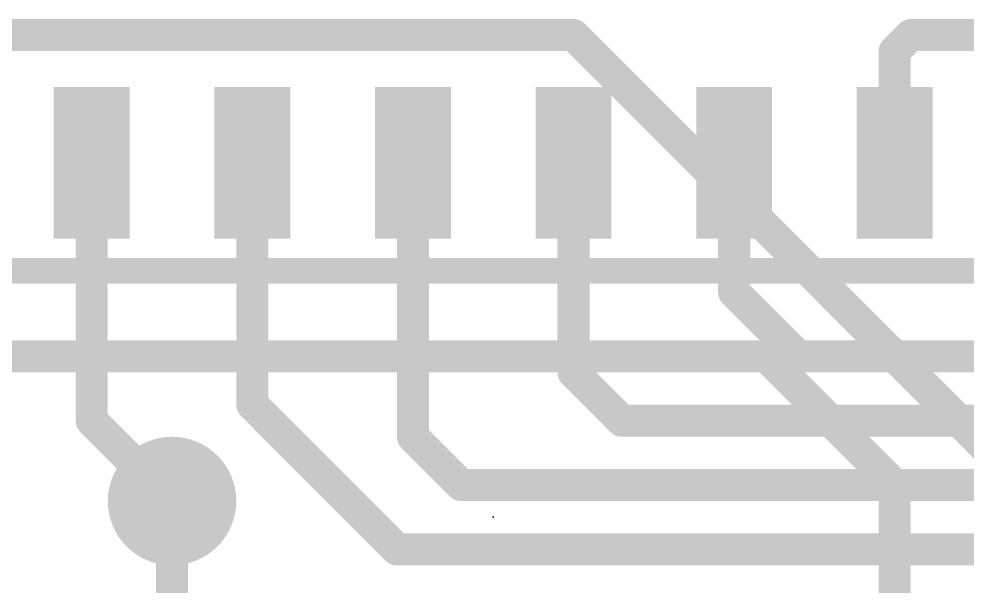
# Model space of a CAD drawing. Extents: x -27 to 80, y -18 to 25.
# Drawn here: x 19.11 to 26.61, y 14.7 to 19.18 of the extents above; entities that cross this region are included whole.
import ezdxf

# ---------------------------------------------------------------- set-up
doc = ezdxf.new("R2010")
doc.units = 0
for name, color, linetype in [('1', 12, 'CONTINUOUS'), ('16', 132, 'CONTINUOUS'), ('18', 110, 'CONTINUOUS'), ('21', 41, 'CONTINUOUS'), ('23', 53, 'CONTINUOUS'), ('51', 53, 'CONTINUOUS')]:
    doc.layers.add(name, color=color, linetype=linetype)

# ---------------------------------------------------------------- blocks, each defined once
blk = doc.blocks.new('RECT')
blk.add_solid([(-0.5, -0.5), (0.5, -0.5), (-0.5, 0.5), (0.5, 0.5)])
blk = doc.blocks.new('ROUNDV')
at = {"const_width": 0.5}
blk.add_lwpolyline([(0, -0.25, 1), (0, 0.25, 1), (0, -0.25)], format="xyb", dxfattribs=at)

msp = doc.modelspace()

# ---------------------------------------------------------------- linework, layer by layer
at = {"layer": '1', "const_width": 0.254}
for points in [[(26.035, 18.923), (26.162, 19.05)], [(26.162, 19.05), (27.94, 19.05)], [(26.035, 18.04), (26.035, 18.923)], [(19.685, 18.04), (19.685, 16.002)], [(20.955, 16.129), (20.955, 18.04)], [(22.225, 15.875), (22.225, 18.04)], [(23.495, 16.383), (23.495, 18.04)], [(24.765, 18.04), (24.765, 17.018)], [(24.765, 17.018), (25.273, 16.51)], [(25.273, 16.51), (27.94, 16.51)], [(23.495, 16.383), (23.876, 16.002)], [(20.955, 16.129), (22.098, 14.986)], [(19.685, 16.002), (20.32, 15.367)], [(23.876, 16.002), (28.448, 16.002)], [(22.225, 15.875), (22.606, 15.494)], [(22.606, 15.494), (35.306, 15.494)], [(22.098, 14.986), (34.671, 14.986)]]:
    msp.add_lwpolyline(points, dxfattribs=at)
at = {"layer": '1', "const_width": 0.127}
for points in [[(26.162, 19.1135, 1), (26.162, 18.9865)], [(26.2069, 19.0051, 1), (26.1171, 19.0949)], [(26.0985, 18.923, 1), (25.9715, 18.923)], [(25.9901, 18.9679, 1), (26.0799, 18.8781)], [(19.7485, 18.04, 1), (19.6215, 18.04)], [(21.0185, 18.04, 1), (20.8915, 18.04)], [(22.2885, 18.04, 1), (22.1615, 18.04)], [(23.5585, 18.04, 1), (23.4315, 18.04)], [(24.8285, 18.04, 1), (24.7015, 18.04)], [(25.9715, 18.04, 1), (26.0985, 18.04)], [(24.8099, 17.0629, 1), (24.7201, 16.9731)], [(24.7015, 17.018, 1), (24.8285, 17.018)], [(25.273, 16.5735, 1), (25.273, 16.4465)], [(25.2281, 16.4651, 1), (25.3179, 16.5549)], [(23.5399, 16.4279, 1), (23.4501, 16.3381)], [(23.4315, 16.383, 1), (23.5585, 16.383)], [(20.9999, 16.1739, 1), (20.9101, 16.0841)], [(19.7299, 16.0469, 1), (19.6401, 15.9571)], [(20.8915, 16.129, 1), (21.0185, 16.129)], [(23.876, 16.0655, 1), (23.876, 15.9385)], [(19.6215, 16.002, 1), (19.7485, 16.002)], [(23.8311, 15.9571, 1), (23.9209, 16.0469)], [(22.2699, 15.9199, 1), (22.1801, 15.8301)], [(22.1615, 15.875, 1), (22.2885, 15.875)], [(22.606, 15.5575, 1), (22.606, 15.4305)], [(22.5611, 15.4491, 1), (22.6509, 15.5389)], [(20.2751, 15.3221, 1), (20.3649, 15.4119)], [(22.098, 15.0495, 1), (22.098, 14.9225)], [(22.0531, 14.9411, 1), (22.1429, 15.0309)]]:
    msp.add_lwpolyline(points, format="xyb", dxfattribs=at)
at = {"layer": '16', "const_width": 0.254}
for points in [[(23.495, 19.05), (17.78, 19.05)], [(23.495, 19.05), (27.305, 15.24)], [(18.415, 16.51), (25.019, 16.51)], [(25.019, 16.51), (26.035, 15.494)], [(26.035, 15.494), (26.035, 13.97)], [(20.32, 15.367), (20.32, 13.97)]]:
    msp.add_lwpolyline(points, dxfattribs=at)
at = {"layer": '16', "const_width": 0.127}
for points in [[(23.5399, 19.0949, 1), (23.4501, 19.0051)], [(23.495, 18.9865, 1), (23.495, 19.1135)], [(25.0639, 16.5549, 1), (24.9741, 16.4651)], [(25.019, 16.4465, 1), (25.019, 16.5735)], [(26.0985, 15.494, 1), (25.9715, 15.494)], [(25.9901, 15.4491, 1), (26.0799, 15.5389)], [(20.3835, 15.367, 1), (20.2565, 15.367)]]:
    msp.add_lwpolyline(points, format="xyb", dxfattribs=at)
at = {"layer": '21', "const_width": 0.2032}
msp.add_lwpolyline([(27.7368, 17.1863), (17.8832, 17.1863)], dxfattribs=at)
at = {"layer": '23'}
msp.add_point((22.86, 15.24), dxfattribs=at)

# ---------------------------------------------------------------- block references
at = {"layer": '1', "xscale": 0.6, "yscale": 1.2, "rotation": 180}
for p in [(19.685, 18.04), (20.955, 18.04), (22.225, 18.04), (23.495, 18.04), (24.765, 18.04), (26.035, 18.04)]:
    msp.add_blockref('RECT', p, dxfattribs=at)
at = {"layer": '18', "xscale": 1.016, "yscale": 1.016}
msp.add_blockref('ROUNDV', (20.32, 15.367), dxfattribs=at)
msp.add_blockref('ROUNDV', (20.32, 15.367), dxfattribs=at)
at = {"layer": '51', "xscale": 0.508, "yscale": 1.0287, "rotation": 180}
for p in [(19.685, 18.0277), (20.955, 18.0277), (22.225, 18.0277), (23.495, 18.0277), (24.765, 18.0277), (26.035, 18.0277)]:
    msp.add_blockref('RECT', p, dxfattribs=at)

doc.saveas('drawing.dxf')
